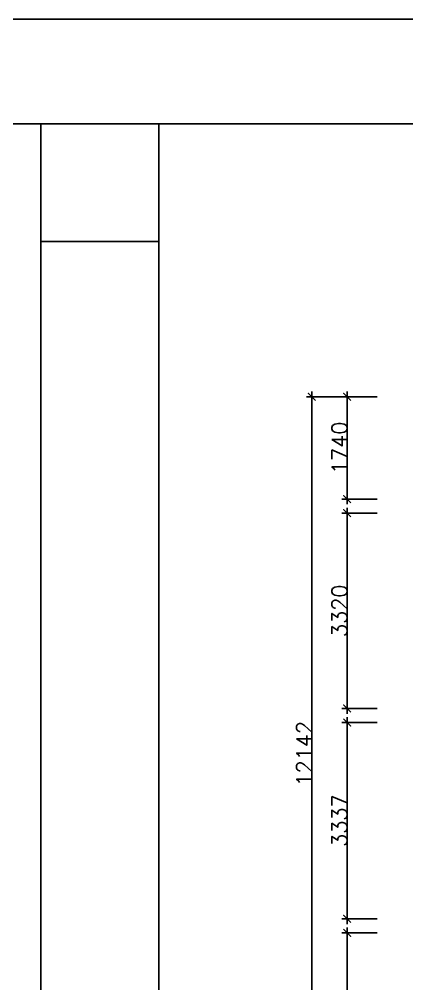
# Model space of a CAD drawing. Header units: millimetres. Extents: x -2231407 to 1513712, y -2704583 to 257.
# Drawn here: x 719949 to 726526, y -1352357 to -1335959 of the extents above; entities that cross this region are included whole.
import ezdxf

# ---------------------------------------------------------------- set-up
doc = ezdxf.new("R2010")
doc.units = ezdxf.units.MM
doc.layers.add('IBS-Refe', color=50, linetype='Continuous')
doc.styles.get("Standard").update_dxf_attribs({"font": 'txt', "bigfont": 'gbcbig.shx'})
doc.styles.add('说明文字', font='', dxfattribs={"width": 0.75})
doc.styles.get('说明文字').set_extended_font_data('SimSun')
doc.dimstyles.new('1--100', dxfattribs={"dimscale": 100, "dimtxt": 2.5, "dimasz": 0.8, "dimexe": 1, "dimexo": 0.1, "dimgap": 1, "dimtad": 3, "dimdec": 4, "dimrnd": 5, "dimzin": 0, "dimdsep": 46, "dimtxsty": '说明文字', "dimblk": 'ARCHTICK', "dimcen": 0.13, "dimazin": 0, "dimtfac": 1, "dimtdec": 4, "dimtix": 1, "dimtmove": 2, "dimatfit": 3, "dimldrblk": '0定义箭头', "dimfxl": 5, "dimfxlon": 1, "dimtvp": 1, "dimtolj": 1, "dimtzin": 0, "dimarcsym": 0})
doc.dimstyles.new('ISO-25$0', dxfattribs={"dimscale": 0, "dimtxt": 60, "dimasz": 30, "dimexe": 15, "dimexo": 15, "dimtad": 1, "dimdec": 4, "dimlunit": 6, "dimtxsty": 'Standard', "dimblk": 'ARCHTICK', "dimblk1": 'ARCHTICK', "dimblk2": 'ARCHTICK', "dimsah": 1, "dimcen": 3, "dimdle": 3, "dimse2": 1, "dimsd2": 1, "dimadec": 0, "dimazin": 0, "dimtfac": 1, "dimtdec": 4, "dimtmove": 0, "dimatfit": 3, "dimldrblk": 'DOT', "dimfxl": 1, "dimtolj": 1, "dimtzin": 0, "dimarcsym": 0})

# ---------------------------------------------------------------- blocks, each defined once
blk = doc.blocks.new('_ArchTick')
at = {"color": 0, "linetype": 'ByBlock', "const_width": 0.15}
blk.add_lwpolyline([(-0.5, -0.5), (0.5, 0.5)], dxfattribs=at)
blk = doc.blocks.new('*D477')
at = {"color": 250, "lineweight": -2}
for p, q in [((726025, -1342376), (725425, -1342376)), ((725515, -1342286), (725515, -1344206)), ((726025, -1344116), (725425, -1344116))]:
    blk.add_line(p, q, dxfattribs=at)
at = {"layer": 'Defpoints', "color": 0}
for p in [(726115, -1342376), (725515, -1344116), (726115, -1344116)]:
    blk.add_point(p, dxfattribs=at)
at = {"color": 250, "lineweight": -2, "xscale": 130, "yscale": 130, "zscale": 130}
for p, rotation in [((725515, -1342376), 90), ((725515, -1344116), 270)]:
    blk.add_blockref('_ArchTick', p, dxfattribs=dict(at, rotation=rotation))
at = {"color": 0, "insert": (725385, -1343246), "char_height": 260, "attachment_point": 5, "rotation": 90}
blk.add_mtext('1740', dxfattribs=at)
blk = doc.blocks.new('*D478')
at = {"color": 250, "lineweight": -2}
for p, q in [((726025, -1344356), (725425, -1344356)), ((725515, -1344266), (725515, -1347766)), ((726025, -1347676), (725425, -1347676))]:
    blk.add_line(p, q, dxfattribs=at)
at = {"layer": 'Defpoints', "color": 0}
for p in [(726115, -1344356), (725515, -1347676), (726115, -1347676)]:
    blk.add_point(p, dxfattribs=at)
at = {"color": 250, "lineweight": -2, "xscale": 130, "yscale": 130, "zscale": 130}
for p, rotation in [((725515, -1344356), 90), ((725515, -1347676), 270)]:
    blk.add_blockref('_ArchTick', p, dxfattribs=dict(at, rotation=rotation))
at = {"color": 0, "insert": (725385, -1346016), "char_height": 260, "attachment_point": 5, "rotation": 90}
blk.add_mtext('3320', dxfattribs=at)
blk = doc.blocks.new('*D479')
at = {"color": 250, "lineweight": -2}
for p, q in [((725515, -1347826), (725515, -1351343)), ((726025, -1347916), (725425, -1347916)), ((726025, -1351253), (725425, -1351253))]:
    blk.add_line(p, q, dxfattribs=at)
at = {"layer": 'Defpoints', "color": 0}
for p in [(726115, -1347916), (725515, -1351253), (726115, -1351253)]:
    blk.add_point(p, dxfattribs=at)
at = {"color": 250, "lineweight": -2, "xscale": 130, "yscale": 130, "zscale": 130}
for p, rotation in [((725515, -1347916), 90), ((725515, -1351253), 270)]:
    blk.add_blockref('_ArchTick', p, dxfattribs=dict(at, rotation=rotation))
at = {"color": 0, "insert": (725385, -1349584), "char_height": 260, "attachment_point": 5, "rotation": 90}
blk.add_mtext('3337', dxfattribs=at)
blk = doc.blocks.new('*D480')
at = {"color": 250, "lineweight": -2}
for p, q in [((725515, -1351403), (725515, -1354608)), ((726025, -1351493), (725425, -1351493)), ((726025, -1354518), (725425, -1354518))]:
    blk.add_line(p, q, dxfattribs=at)
at = {"layer": 'Defpoints', "color": 0}
for p in [(726115, -1351493), (725515, -1354518), (726115, -1354518)]:
    blk.add_point(p, dxfattribs=at)
at = {"color": 250, "lineweight": -2, "xscale": 130, "yscale": 130, "zscale": 130}
for p, rotation in [((725515, -1351493), 90), ((725515, -1354518), 270)]:
    blk.add_blockref('_ArchTick', p, dxfattribs=dict(at, rotation=rotation))
at = {"color": 0, "insert": (725385, -1353005), "char_height": 260, "attachment_point": 5, "rotation": 90}
blk.add_mtext('3025', dxfattribs=at)
blk = doc.blocks.new('*D481')
at = {"color": 250, "lineweight": -2}
for p, q in [((725425, -1342376), (724825, -1342376)), ((724915, -1354608), (724915, -1342286)), ((725425, -1354518), (724825, -1354518))]:
    blk.add_line(p, q, dxfattribs=at)
at = {"layer": 'Defpoints', "color": 0}
for p in [(724915, -1342376), (725515, -1342376), (725515, -1354518)]:
    blk.add_point(p, dxfattribs=at)
at = {"color": 250, "lineweight": -2, "xscale": 130, "yscale": 130, "zscale": 130}
for p, rotation in [((724915, -1342376), 90), ((724915, -1354518), 270)]:
    blk.add_blockref('_ArchTick', p, dxfattribs=dict(at, rotation=rotation))
at = {"color": 0, "insert": (724785, -1348447), "char_height": 260, "attachment_point": 5, "rotation": 90}
blk.add_mtext('12142', dxfattribs=at)
blk = doc.blocks.new('*D543')
at = {"color": 1, "lineweight": -2, "ltscale": 3}
for p, q in [((731780, -1347276), (731780, -1347196)), ((731780, -1347276), (731680, -1347276)), ((731780, -1347276), (731780, -1347676)), ((731280, -1347676), (731880, -1347676)), ((731780, -1347676), (731780, -1347756))]:
    blk.add_line(p, q, dxfattribs=at)
at = {"layer": 'Defpoints', "color": 0, "ltscale": 3}
for p in [(731780, -1347276), (-2231407, -1347676), (731780, -1347676)]:
    blk.add_point(p, dxfattribs=at)
at = {"color": 1, "lineweight": -2, "ltscale": 3, "xscale": 80, "yscale": 80, "zscale": 80}
for p, rotation in [((731780, -1347276), 270), ((731780, -1347676), 90)]:
    blk.add_blockref('_ArchTick', p, dxfattribs=dict(at, rotation=rotation))
at = {"color": 2, "ltscale": 3, "insert": (731555, -1347476), "char_height": 250, "attachment_point": 5, "rotation": 90, "style": '说明文字'}
blk.add_mtext('\\A1;400', dxfattribs=at)
blk = doc.blocks.new('0定义箭头')
at = {"layer": 'IBS-Refe', "color": 3}
for p, q in [((-0.37, 0), (-2.13, 0)), ((-1.44, 1.15), (-1.09, 1.44)), ((-1.44, 1.15), (-0.37, 0)), ((-1.44, -1.15), (-0.37, 0)), ((-1.09, 1.44), (0, 0)), ((-1.09, -1.44), (0, 0)), ((-1.44, -1.15), (-1.09, -1.44))]:
    blk.add_line(p, q, dxfattribs=at)
for points in [[(-1.44, 1.15), (-1.09, 1.44), (-0.37, 0), (0, 0)], [(-1.44, -1.15), (-1.09, -1.44), (-0.37, 0), (0, 0)]]:
    blk.add_solid(points, dxfattribs=at)

msp = doc.modelspace()

# ---------------------------------------------------------------- linework, layer by layer
at = {"color": 7, "ltscale": 3}
for points in [[(492680.32561, -1335959.26675), (818565.58796, -1335959.26675), (818565.58796, -1362077.18379), (492680.32561, -1362077.18379)], [(699610.32054, -1337735.94222), (720315.32054, -1337735.94222), (720315.32054, -1359157.94222), (699610.32054, -1359157.94222)], [(720315.32054, -1339735.94222), (722315.32054, -1339735.94222), (722315.32054, -1337735.94222), (720315.32054, -1337735.94222)], [(722315.32054, -1337735.94222), (743020.32054, -1337735.94222), (743020.32054, -1359157.94222), (722315.32054, -1359157.94222)]]:
    msp.add_lwpolyline(points, close=True, dxfattribs=at)

# ---------------------------------------------------------------- dimensions: what is measured, and where the dimension line sits
for base, p1, p2, picture, middle in [((724915.32054, -1342375.94222), (725515.32054, -1354517.94222), (725515.32054, -1342375.94222), '*D481', (724784.69554, -1348446.94222)), ((725515.32054, -1344115.94222), (726115.32054, -1342375.94222), (726115.32054, -1344115.94222), '*D477', (725384.69554, -1343245.94222)), ((725515.32054, -1347675.94222), (726115.32054, -1344355.94222), (726115.32054, -1347675.94222), '*D478', (725384.69554, -1346015.94222)), ((725515.32054, -1351252.94222), (726115.32054, -1347915.94222), (726115.32054, -1351252.94222), '*D479', (725384.69554, -1349584.44222)), ((725515.32054, -1354517.94222), (726115.32054, -1351492.94222), (726115.32054, -1354517.94222), '*D480', (725384.69554, -1353005.44222))]:
    dim = msp.add_linear_dim(base=base, p1=p1, p2=p2, angle=90, dimstyle='ISO-25$0', override={"dimscale": 1, "dimtxt": 260, "dimasz": 130, "dimexe": 90, "dimexo": 90, "dimdec": 0, "dimlunit": 2, "dimsah": 0, "dimcen": 2.5, "dimdle": 90, "dimse2": 0, "dimsd2": 0, "dimtdec": 0, "dimldrblk": 'ArchTick', "dimtolj": 0, "dimtzin": 8})
    dim.commit()
    dim.dimension.update_dxf_attribs({"geometry": picture, "text_midpoint": middle})
at = {"color": 1, "ltscale": 3}
dim = msp.add_linear_dim(base=(731780.32054, -1347675.94222), p1=(731780.32054, -1347275.94222), p2=(-2231406.80054, -1347675.94222), angle=90, dimstyle='1--100', override={"dimarcsym": 1}, dxfattribs=at)
dim.commit()
dim.dimension.update_dxf_attribs({"geometry": '*D543', "text_midpoint": (731555.32054, -1347475.94222)})

doc.saveas('drawing.dxf')
